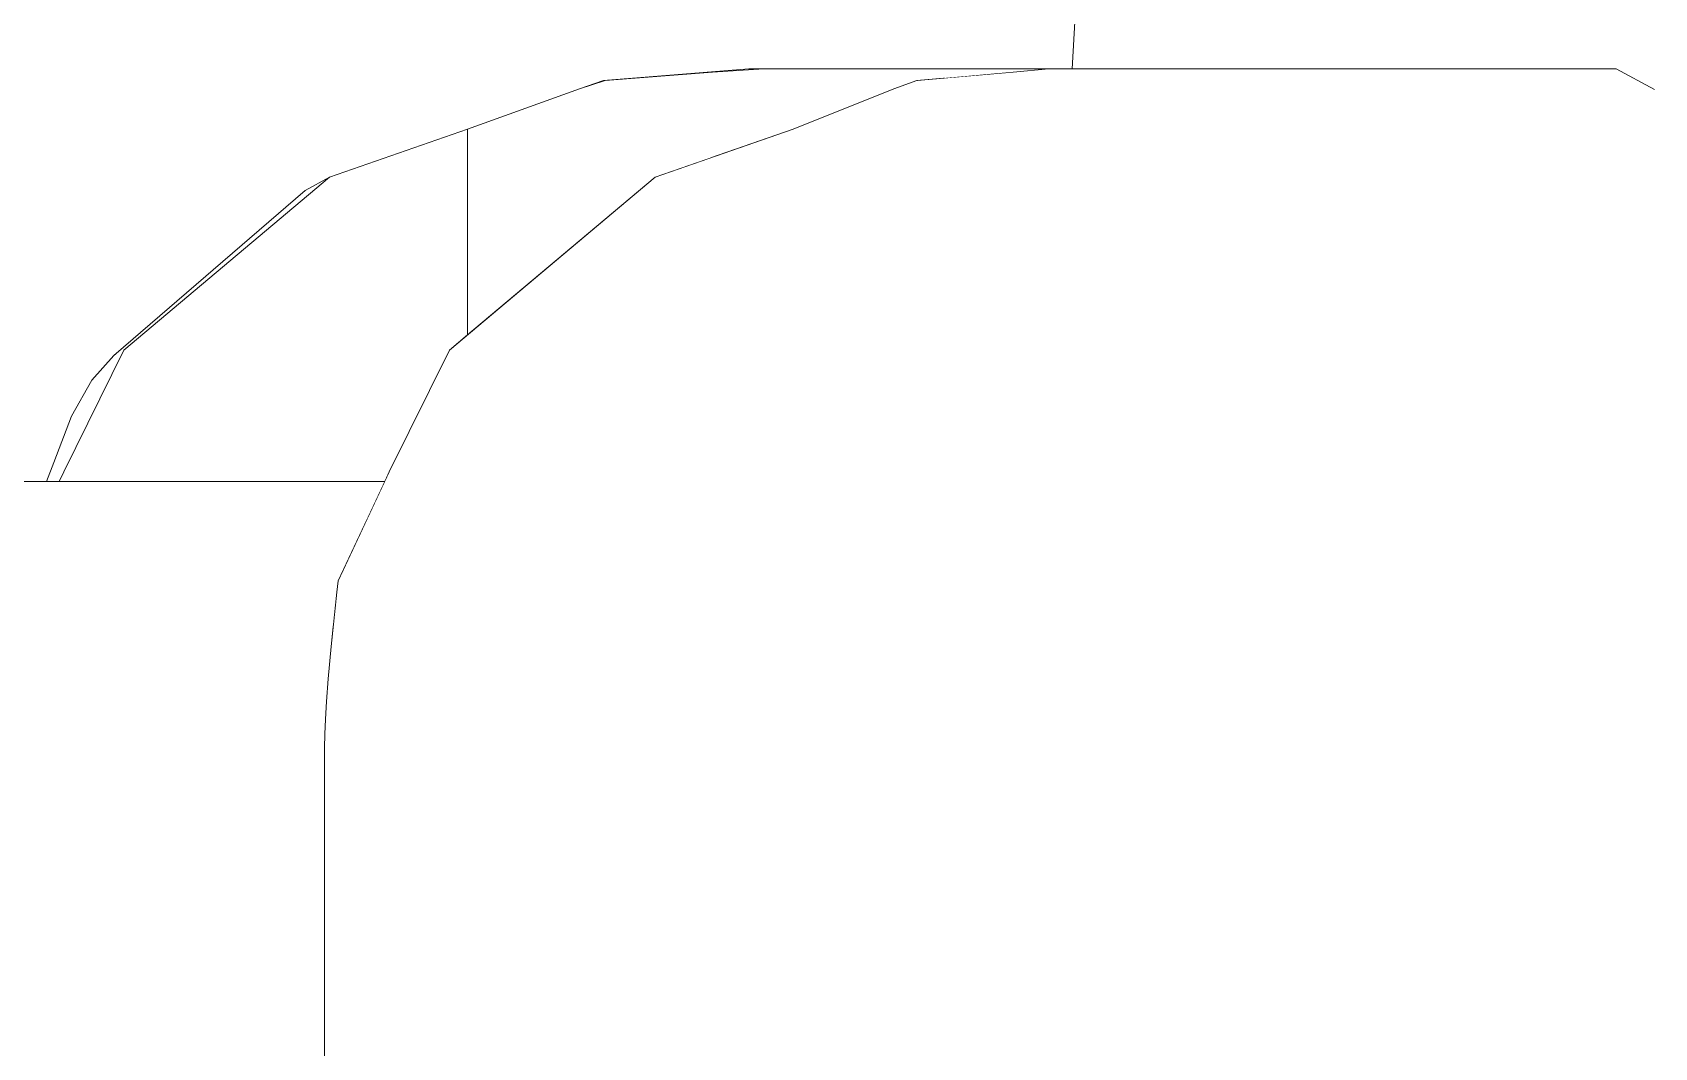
# Model space of a CAD drawing. Header units: millimetres. Extents: x -46169 to 237885, y -84465 to 18123.
# Drawn here: x 111866 to 111922.7, y -83660.9 to -83625.4 of the extents above; entities that cross this region are included whole.
import ezdxf

# ---------------------------------------------------------------- set-up
doc = ezdxf.new("R2010")
doc.units = ezdxf.units.MM
doc.header["$MEASUREMENT"] = 0
doc.linetypes.add('Wipeout_Contour', pattern=[1000, 0, -1000])
doc.layers.add('New_A-25-M_Wall_Int', color=7, linetype='Continuous')
doc.layers.add('New_A-35-M_FFE_Sanitary', color=7, linetype='Continuous')
doc.layers.add('New_A-35-M_FFE_Sanitary_Pen_No__1', color=7, linetype='Continuous', lineweight=13)

# ---------------------------------------------------------------- blocks, each defined once
blk = doc.blocks.new('Section Elem_63_2', base_point=(64459.155, -84332.606))
at = {"color": 254, "linetype": 'Wipeout_Contour', "lineweight": 0, "ltscale": 1114737.691909313}
blk.add_wipeout([(111691.443, -81932.606), (111691.443, -83641.108), (111755.555, -83641.108), (111755.555, -82062.639), (112086.811, -82062.639), (112086.811, -84332.606), (112178.363, -84332.606), (112178.363, -81932.606)], dxfattribs=at).dxf.layer = 'New_A-25-M_Wall_Int'
blk = doc.blocks.new('Section Elem_121_2', base_point=(64459.155, -84332.606))
at = {"color": 254, "linetype": 'Wipeout_Contour', "lineweight": 0, "ltscale": 7127624.926567041}
blk.add_wipeout([(111901.683, -83688.553), (111901.564, -83761.717), (111901.613, -83763.037), (111915.873, -83763.035), (111917.513, -83764.181), (111918.914, -83767.663), (111919.864, -83772.953), (111920.218, -83779.245), (111919.921, -83785.58), (111919.02, -83790.994), (111917.651, -83794.664), (111916.022, -83796.03), (111903.41, -83796.032), (111905.017, -83813.02), (111907.041, -83816.715), (111911.359, -83821.276), (111915.817, -83822.871), (111920.279, -83821.451), (111924.61, -83817.059), (111926.879, -83813.02), (111928.217, -83801.849), (111929.85, -83778.051), (111930.388, -83653.52), (111929.815, -83629), (111927.638, -83601.586), (111925.331, -83597.635), (111920.433, -83592.947), (111915.398, -83591.617), (111910.381, -83593.684), (111905.532, -83599.087), (111904.258, -83601.586), (111903.073, -83613.014), (111902.334, -83626.659), (111921.367, -83626.659), (111922.705, -83627.388), (111923.982, -83628.825), (111925.158, -83630.924), (111926.199, -83633.624), (111927.072, -83636.841), (111927.752, -83640.477), (111928.216, -83644.424), (111928.452, -83648.559), (111928.452, -83666.652), (111928.216, -83670.788), (111927.752, -83674.734), (111927.072, -83678.371), (111926.199, -83681.588), (111925.158, -83684.287), (111923.982, -83686.387), (111922.705, -83687.823), (111921.367, -83688.553)], dxfattribs=at).dxf.layer = 'New_A-35-M_FFE_Sanitary'
at = {"color": 254, "linetype": 'Wipeout_Contour', "lineweight": 0, "ltscale": 838152.329884}
blk.add_wipeout([(111896.088, -83627.366), (111892.567, -83628.77), (111887.737, -83630.453), (111888.591, -83630.918), (111898.264, -83627.791), (111896.949, -83627.074)], dxfattribs=at).dxf.layer = 'New_A-35-M_FFE_Sanitary'
at = {"color": 254, "linetype": 'Wipeout_Contour', "lineweight": 0, "ltscale": 558785.398378}
blk.add_wipeout([(111876.176, -83650.659), (111876.176, -83664.553), (111877.93, -83664.553), (111877.93, -83650.659)], dxfattribs=at).dxf.layer = 'New_A-35-M_FFE_Sanitary'
at = {"color": 254, "linetype": 'Wipeout_Contour', "lineweight": 0, "ltscale": 558751.747623}
blk.add_wipeout([(111887.737, -83630.453), (111880.542, -83636.504), (111880.895, -83636.696), (111888.591, -83630.918)], dxfattribs=at).dxf.layer = 'New_A-35-M_FFE_Sanitary'
at = {"color": 254, "linetype": 'Wipeout_Contour', "lineweight": 0, "ltscale": 558768.63119}
blk.add_wipeout([(111876.176, -83650.427), (111876.176, -83650.659), (111877.93, -83650.659), (111877.93, -83650.08)], dxfattribs=at).dxf.layer = 'New_A-35-M_FFE_Sanitary'
at = {"color": 254, "linetype": 'Wipeout_Contour', "lineweight": 0, "ltscale": 558081.125133}
blk.add_wipeout([(111432.911, -83657.894), (111432.632, -83664.185), (111876.176, -83664.185), (111876.176, -83657.894)], dxfattribs=at).dxf.layer = 'New_A-35-M_FFE_Sanitary'
at = {"color": 254, "linetype": 'Wipeout_Contour', "lineweight": 0, "ltscale": 558773.678518}
blk.add_wipeout([(111899.518, -83629.202), (111898.264, -83627.791), (111888.591, -83630.918), (111889.674, -83632.136)], dxfattribs=at).dxf.layer = 'New_A-35-M_FFE_Sanitary'
at = {"color": 254, "linetype": 'Wipeout_Contour', "lineweight": 0, "ltscale": 558767.065538}
blk.add_wipeout([(111876.186, -83649.949), (111876.176, -83650.427), (111877.93, -83650.08), (111877.865, -83648.941)], dxfattribs=at).dxf.layer = 'New_A-35-M_FFE_Sanitary'
at = {"color": 254, "linetype": 'Wipeout_Contour', "lineweight": 0, "ltscale": 558065.908531}
blk.add_wipeout([(111432.54, -83651.559), (111432.911, -83657.894), (111876.176, -83657.894), (111876.176, -83651.559)], dxfattribs=at).dxf.layer = 'New_A-35-M_FFE_Sanitary'
at = {"color": 254, "linetype": 'Wipeout_Contour', "lineweight": 0, "ltscale": 558786.687535}
blk.add_wipeout([(111903.386, -83627.388), (111902.048, -83626.659), (111896.949, -83627.074), (111898.264, -83627.791)], dxfattribs=at).dxf.layer = 'New_A-35-M_FFE_Sanitary'
at = {"color": 254, "linetype": 'Wipeout_Contour', "lineweight": 0, "ltscale": 558764.920783}
blk.add_wipeout([(111876.208, -83649.423), (111876.186, -83649.949), (111877.865, -83648.941), (111877.737, -83647.853)], dxfattribs=at).dxf.layer = 'New_A-35-M_FFE_Sanitary'
at = {"color": 254, "linetype": 'Wipeout_Contour', "lineweight": 0, "ltscale": 558798.479427}
blk.add_wipeout([(111884.343, -83664.553), (111884.343, -83650.659), (111877.93, -83650.659), (111877.93, -83664.553)], dxfattribs=at).dxf.layer = 'New_A-35-M_FFE_Sanitary'
at = {"color": 254, "linetype": 'Wipeout_Contour', "lineweight": 0, "ltscale": 419080.803855}
blk.add_wipeout([(111896.895, -83627.074), (111896.088, -83627.366), (111896.949, -83627.074)], dxfattribs=at).dxf.layer = 'New_A-35-M_FFE_Sanitary'
at = {"color": 254, "linetype": 'Wipeout_Contour', "lineweight": 0, "ltscale": 558793.411852}
blk.add_wipeout([(111904.663, -83628.825), (111903.386, -83627.388), (111898.264, -83627.791), (111899.518, -83629.202)], dxfattribs=at).dxf.layer = 'New_A-35-M_FFE_Sanitary'
at = {"color": 254, "linetype": 'Wipeout_Contour', "lineweight": 0, "ltscale": 558762.733835}
blk.add_wipeout([(111876.245, -83648.803), (111876.208, -83649.423), (111877.737, -83647.853), (111877.55, -83646.851)], dxfattribs=at).dxf.layer = 'New_A-35-M_FFE_Sanitary'
at = {"color": 254, "linetype": 'Wipeout_Contour', "lineweight": 0, "ltscale": 698479.538735}
blk.add_wipeout([(111900.266, -83626.784), (111896.895, -83627.074), (111896.949, -83627.074), (111902.048, -83626.659), (111901.52, -83626.659)], dxfattribs=at).dxf.layer = 'New_A-35-M_FFE_Sanitary'
at = {"color": 254, "linetype": 'Wipeout_Contour', "lineweight": 0, "ltscale": 558760.453302}
blk.add_wipeout([(111876.305, -83648.008), (111876.245, -83648.803), (111877.55, -83646.851), (111877.309, -83645.964)], dxfattribs=at).dxf.layer = 'New_A-35-M_FFE_Sanitary'
at = {"color": 254, "linetype": 'Wipeout_Contour', "lineweight": 0, "ltscale": 558781.062031}
blk.add_wipeout([(111884.343, -83650.659), (111884.343, -83649.399), (111877.93, -83650.08), (111877.93, -83650.659)], dxfattribs=at).dxf.layer = 'New_A-35-M_FFE_Sanitary'
at = {"color": 254, "linetype": 'Wipeout_Contour', "lineweight": 0, "ltscale": 558825.327532}
blk.add_wipeout([(111922.705, -83627.388), (111921.367, -83626.659), (111902.048, -83626.659), (111903.386, -83627.388)], dxfattribs=at).dxf.layer = 'New_A-35-M_FFE_Sanitary'
at = {"color": 254, "linetype": 'Wipeout_Contour', "lineweight": 0, "ltscale": 558757.963199}
blk.add_wipeout([(111876.409, -83646.874), (111876.305, -83648.008), (111877.309, -83645.964), (111877.022, -83645.22)], dxfattribs=at).dxf.layer = 'New_A-35-M_FFE_Sanitary'
at = {"color": 254, "linetype": 'Wipeout_Contour', "lineweight": 0, "ltscale": 558777.567076}
blk.add_wipeout([(111884.343, -83649.399), (111884.202, -83646.918), (111877.865, -83648.941), (111877.93, -83650.08)], dxfattribs=at).dxf.layer = 'New_A-35-M_FFE_Sanitary'
at = {"color": 254, "linetype": 'Wipeout_Contour', "lineweight": 0, "ltscale": 558823.365529}
blk.add_wipeout([(111893.467, -83664.553), (111893.467, -83650.659), (111884.343, -83650.659), (111884.343, -83664.553)], dxfattribs=at).dxf.layer = 'New_A-35-M_FFE_Sanitary'
at = {"layer": 'New_A-35-M_FFE_Sanitary_Pen_No__1', "linetype": 'Continuous'}
for p, q in [((111903.073, -83613.014), (111902.334, -83626.659)), ((111921.367, -83626.659), (111902.048, -83626.659))]:
    blk.add_line(p, q, dxfattribs=at)
at = {"color": 254, "linetype": 'Wipeout_Contour', "lineweight": 0, "ltscale": 558832.109055}
blk.add_wipeout([(111923.982, -83628.825), (111922.705, -83627.388), (111903.386, -83627.388), (111904.663, -83628.825)], dxfattribs=at).dxf.layer = 'New_A-35-M_FFE_Sanitary'
at = {"color": 254, "linetype": 'Wipeout_Contour', "lineweight": 0, "ltscale": 558754.856147}
blk.add_wipeout([(111876.604, -83644.975), (111876.409, -83646.874), (111877.022, -83645.22), (111876.698, -83644.642)], dxfattribs=at).dxf.layer = 'New_A-35-M_FFE_Sanitary'
at = {"layer": 'New_A-35-M_FFE_Sanitary_Pen_No__1', "linetype": 'Continuous'}
blk.add_line((111921.367, -83626.659), (111922.705, -83627.388), dxfattribs=at)
at = {"color": 254, "linetype": 'Wipeout_Contour', "lineweight": 0, "ltscale": 419064.771756}
blk.add_wipeout([(111876.648, -83644.585), (111876.604, -83644.975), (111876.698, -83644.642)], dxfattribs=at).dxf.layer = 'New_A-35-M_FFE_Sanitary'
at = {"color": 254, "linetype": 'Wipeout_Contour', "lineweight": 0, "ltscale": 1396191.666407822}
blk.add_wipeout([(111876.484, -83646.144), (111431.574, -83646.144), (111432.54, -83651.559), (111876.176, -83651.559), (111876.176, -83650.427), (111876.186, -83649.949), (111876.208, -83649.423), (111876.245, -83648.803), (111876.305, -83648.008), (111876.409, -83646.874)], dxfattribs=at).dxf.layer = 'New_A-35-M_FFE_Sanitary'
at = {"layer": 'New_A-35-M_FFE_Sanitary_Pen_No__1', "linetype": 'Continuous'}
for p, q in [((111876.305, -83648.008), (111876.409, -83646.874)), ((111876.245, -83648.803), (111876.305, -83648.008)), ((111876.208, -83649.423), (111876.245, -83648.803)), ((111876.186, -83649.949), (111876.208, -83649.423)), ((111876.176, -83650.427), (111876.186, -83649.949)), ((111876.176, -83650.659), (111876.176, -83650.427)), ((111876.176, -83664.553), (111876.176, -83650.659))]:
    blk.add_line(p, q, dxfattribs=at)
at = {"color": 254, "linetype": 'Wipeout_Contour', "lineweight": 0, "ltscale": 698439.144862}
blk.add_wipeout([(111878.442, -83640.767), (111876.648, -83644.585), (111876.698, -83644.642), (111881.661, -83637.558), (111880.895, -83636.696)], dxfattribs=at).dxf.layer = 'New_A-35-M_FFE_Sanitary'
at = {"color": 254, "linetype": 'Wipeout_Contour', "lineweight": 0, "ltscale": 419060.234231}
blk.add_wipeout([(111880.542, -83636.504), (111878.442, -83640.767), (111880.895, -83636.696)], dxfattribs=at).dxf.layer = 'New_A-35-M_FFE_Sanitary'
at = {"color": 254, "linetype": 'Wipeout_Contour', "lineweight": 0, "ltscale": 558772.768248}
blk.add_wipeout([(111884.202, -83646.918), (111883.923, -83644.55), (111877.737, -83647.853), (111877.865, -83648.941)], dxfattribs=at).dxf.layer = 'New_A-35-M_FFE_Sanitary'
at = {"color": 254, "linetype": 'Wipeout_Contour', "lineweight": 0, "ltscale": 558755.819448}
blk.add_wipeout([(111889.674, -83632.136), (111888.591, -83630.918), (111880.895, -83636.696), (111881.661, -83637.558)], dxfattribs=at).dxf.layer = 'New_A-35-M_FFE_Sanitary'
at = {"color": 254, "linetype": 'Wipeout_Contour', "lineweight": 0, "ltscale": 558767.953508}
blk.add_wipeout([(111883.923, -83644.55), (111883.515, -83642.368), (111877.55, -83646.851), (111877.737, -83647.853)], dxfattribs=at).dxf.layer = 'New_A-35-M_FFE_Sanitary'
at = {"color": 254, "linetype": 'Wipeout_Contour', "lineweight": 0, "ltscale": 558805.080328}
blk.add_wipeout([(111893.467, -83650.659), (111893.467, -83648.878), (111884.343, -83649.399), (111884.343, -83650.659)], dxfattribs=at).dxf.layer = 'New_A-35-M_FFE_Sanitary'
at = {"color": 254, "linetype": 'Wipeout_Contour', "lineweight": 0, "ltscale": 558781.160933}
blk.add_wipeout([(111900.674, -83631.266), (111899.518, -83629.202), (111889.674, -83632.136), (111890.672, -83633.918)], dxfattribs=at).dxf.layer = 'New_A-35-M_FFE_Sanitary'
at = {"color": 254, "linetype": 'Wipeout_Contour', "lineweight": 0, "ltscale": 558763.248862}
blk.add_wipeout([(111883.515, -83642.368), (111882.991, -83640.438), (111877.309, -83645.964), (111877.55, -83646.851)], dxfattribs=at).dxf.layer = 'New_A-35-M_FFE_Sanitary'
at = {"color": 254, "linetype": 'Wipeout_Contour', "lineweight": 0, "ltscale": 558799.381613}
blk.add_wipeout([(111893.467, -83648.878), (111893.267, -83645.369), (111884.202, -83646.918), (111884.343, -83649.399)], dxfattribs=at).dxf.layer = 'New_A-35-M_FFE_Sanitary'
at = {"color": 254, "linetype": 'Wipeout_Contour', "lineweight": 0, "ltscale": 558854.710014}
blk.add_wipeout([(111903.911, -83664.553), (111903.911, -83650.659), (111893.467, -83650.659), (111893.467, -83664.553)], dxfattribs=at).dxf.layer = 'New_A-35-M_FFE_Sanitary'
at = {"color": 254, "linetype": 'Wipeout_Contour', "lineweight": 0, "ltscale": 1117534.207358711}
blk.add_wipeout([(111891.545, -83626.659), (111889.745, -83626.784), (111889.745, -83629.753), (111892.567, -83628.77), (111896.088, -83627.366), (111896.895, -83627.074), (111897.873, -83626.99), (111897.873, -83626.659)], dxfattribs=at).dxf.layer = 'New_A-35-M_FFE_Sanitary'
at = {"color": 254, "linetype": 'Wipeout_Contour', "lineweight": 0, "ltscale": 558801.505656}
blk.add_wipeout([(111905.84, -83630.924), (111904.663, -83628.825), (111899.518, -83629.202), (111900.674, -83631.266)], dxfattribs=at).dxf.layer = 'New_A-35-M_FFE_Sanitary'
at = {"color": 254, "linetype": 'Wipeout_Contour', "lineweight": 0, "ltscale": 558758.789425}
blk.add_wipeout([(111882.991, -83640.438), (111882.367, -83638.818), (111877.022, -83645.22), (111877.309, -83645.964)], dxfattribs=at).dxf.layer = 'New_A-35-M_FFE_Sanitary'
at = {"color": 254, "linetype": 'Wipeout_Contour', "lineweight": 0, "ltscale": 558791.532371}
blk.add_wipeout([(111893.267, -83645.369), (111892.872, -83642.022), (111883.923, -83644.55), (111884.202, -83646.918)], dxfattribs=at).dxf.layer = 'New_A-35-M_FFE_Sanitary'
at = {"color": 254, "linetype": 'Wipeout_Contour', "lineweight": 0, "ltscale": 558835.851342}
blk.add_wipeout([(111903.911, -83650.659), (111903.911, -83648.596), (111893.467, -83648.878), (111893.467, -83650.659)], dxfattribs=at).dxf.layer = 'New_A-35-M_FFE_Sanitary'
at = {"layer": 'New_A-35-M_FFE_Sanitary_Pen_No__1', "linetype": 'Continuous'}
for p in [(111892.567, -83628.77), (111896.895, -83627.074)]:
    blk.add_line(p, (111896.088, -83627.366), dxfattribs=at)
at = {"color": 254, "linetype": 'Wipeout_Contour', "lineweight": 0, "ltscale": 698436.710384}
blk.add_wipeout([(111889.745, -83626.784), (111891.545, -83626.659), (111891.017, -83626.659), (111885.941, -83627.074), (111885.994, -83627.074)], dxfattribs=at).dxf.layer = 'New_A-35-M_FFE_Sanitary'
at = {"color": 254, "linetype": 'Wipeout_Contour', "lineweight": 0, "ltscale": 558782.995537}
blk.add_wipeout([(111897.873, -83626.659), (111897.873, -83626.99), (111900.266, -83626.784), (111901.52, -83626.659)], dxfattribs=at).dxf.layer = 'New_A-35-M_FFE_Sanitary'
at = {"color": 254, "linetype": 'Wipeout_Contour', "lineweight": 0, "ltscale": 558840.272779}
blk.add_wipeout([(111925.158, -83630.924), (111923.982, -83628.825), (111904.663, -83628.825), (111905.84, -83630.924)], dxfattribs=at).dxf.layer = 'New_A-35-M_FFE_Sanitary'
at = {"color": 254, "linetype": 'Wipeout_Contour', "lineweight": 0, "ltscale": 558754.706856}
blk.add_wipeout([(111882.367, -83638.818), (111881.661, -83637.558), (111876.698, -83644.642), (111877.022, -83645.22)], dxfattribs=at).dxf.layer = 'New_A-35-M_FFE_Sanitary'
at = {"color": 254, "linetype": 'Wipeout_Contour', "lineweight": 0, "ltscale": 558828.666582}
blk.add_wipeout([(111903.911, -83648.596), (111903.68, -83644.531), (111893.267, -83645.369), (111893.467, -83648.878)], dxfattribs=at).dxf.layer = 'New_A-35-M_FFE_Sanitary'
at = {"layer": 'New_A-35-M_FFE_Sanitary_Pen_No__1', "linetype": 'Continuous'}
for p, q in [((111891.545, -83626.659), (111891.017, -83626.659)), ((111891.545, -83626.659), (111892.538, -83626.659)), ((111897.873, -83626.659), (111892.538, -83626.659)), ((111900.266, -83626.784), (111896.895, -83627.074)), ((111901.52, -83626.659), (111897.873, -83626.659)), ((111900.266, -83626.784), (111901.52, -83626.659)), ((111902.048, -83626.659), (111901.52, -83626.659))]:
    blk.add_line(p, q, dxfattribs=at)
at = {"color": 254, "linetype": 'Wipeout_Contour', "lineweight": 0, "ltscale": 558761.743263}
blk.add_wipeout([(111890.672, -83633.918), (111889.674, -83632.136), (111881.661, -83637.558), (111882.367, -83638.818)], dxfattribs=at).dxf.layer = 'New_A-35-M_FFE_Sanitary'
at = {"color": 254, "linetype": 'Wipeout_Contour', "lineweight": 0, "ltscale": 837415.382312}
blk.add_wipeout([(111430.162, -83642.474), (111431.574, -83646.144), (111876.484, -83646.144), (111876.604, -83644.975), (111876.648, -83644.585), (111877.64, -83642.474)], dxfattribs=at).dxf.layer = 'New_A-35-M_FFE_Sanitary'
at = {"layer": 'New_A-35-M_FFE_Sanitary_Pen_No__1', "linetype": 'Continuous'}
for p, q in [((111876.409, -83646.874), (111876.604, -83644.975)), ((111876.604, -83644.975), (111876.648, -83644.585))]:
    blk.add_line(p, q, dxfattribs=at)
at = {"color": 254, "linetype": 'Wipeout_Contour', "lineweight": 0, "ltscale": 558789.680502}
blk.add_wipeout([(111901.697, -83633.918), (111900.674, -83631.266), (111890.672, -83633.918), (111891.555, -83636.207)], dxfattribs=at).dxf.layer = 'New_A-35-M_FFE_Sanitary'
at = {"color": 254, "linetype": 'Wipeout_Contour', "lineweight": 0, "ltscale": 558783.610454}
blk.add_wipeout([(111892.872, -83642.022), (111892.296, -83638.937), (111883.515, -83642.368), (111883.923, -83644.55)], dxfattribs=at).dxf.layer = 'New_A-35-M_FFE_Sanitary'
at = {"color": 254, "linetype": 'Wipeout_Contour', "lineweight": 0, "ltscale": 558810.723609}
blk.add_wipeout([(111906.88, -83633.624), (111905.84, -83630.924), (111900.674, -83631.266), (111901.697, -83633.918)], dxfattribs=at).dxf.layer = 'New_A-35-M_FFE_Sanitary'
at = {"color": 254, "linetype": 'Wipeout_Contour', "lineweight": 0, "ltscale": 558775.851482}
blk.add_wipeout([(111892.296, -83638.937), (111891.555, -83636.207), (111882.991, -83640.438), (111883.515, -83642.368)], dxfattribs=at).dxf.layer = 'New_A-35-M_FFE_Sanitary'
at = {"color": 254, "linetype": 'Wipeout_Contour', "lineweight": 0, "ltscale": 558818.772163}
blk.add_wipeout([(111903.68, -83644.531), (111903.223, -83640.653), (111892.872, -83642.022), (111893.267, -83645.369)], dxfattribs=at).dxf.layer = 'New_A-35-M_FFE_Sanitary'
at = {"color": 254, "linetype": 'Wipeout_Contour', "lineweight": 0, "ltscale": 558849.570687}
blk.add_wipeout([(111926.199, -83633.624), (111925.158, -83630.924), (111905.84, -83630.924), (111906.88, -83633.624)], dxfattribs=at).dxf.layer = 'New_A-35-M_FFE_Sanitary'
at = {"color": 254, "linetype": 'Wipeout_Contour', "lineweight": 0, "ltscale": 558768.488448}
blk.add_wipeout([(111891.555, -83636.207), (111890.672, -83633.918), (111882.367, -83638.818), (111882.991, -83640.438)], dxfattribs=at).dxf.layer = 'New_A-35-M_FFE_Sanitary'
at = {"color": 254, "linetype": 'Wipeout_Contour', "lineweight": 0, "ltscale": 977804.43823}
blk.add_wipeout([(111881.179, -83628.77), (111881.179, -83635.968), (111887.737, -83630.453), (111889.745, -83629.753), (111889.745, -83626.784), (111885.994, -83627.074), (111885.097, -83627.366)], dxfattribs=at).dxf.layer = 'New_A-35-M_FFE_Sanitary'
at = {"color": 254, "linetype": 'Wipeout_Contour', "lineweight": 0, "ltscale": 558859.720326}
blk.add_wipeout([(111927.072, -83636.841), (111926.199, -83633.624), (111906.88, -83633.624), (111907.754, -83636.841)], dxfattribs=at).dxf.layer = 'New_A-35-M_FFE_Sanitary'
at = {"color": 254, "linetype": 'Wipeout_Contour', "lineweight": 0, "ltscale": 558798.979264}
blk.add_wipeout([(111902.555, -83637.08), (111901.697, -83633.918), (111891.555, -83636.207), (111892.296, -83638.937)], dxfattribs=at).dxf.layer = 'New_A-35-M_FFE_Sanitary'
at = {"layer": 'New_A-35-M_FFE_Sanitary_Pen_No__1', "linetype": 'Continuous'}
for p, q in [((111889.745, -83626.784), (111891.545, -83626.659)), ((111887.737, -83630.453), (111892.567, -83628.77))]:
    blk.add_line(p, q, dxfattribs=at)
at = {"color": 254, "linetype": 'Wipeout_Contour', "lineweight": 0, "ltscale": 419054.448547}
blk.add_wipeout([(111885.097, -83627.366), (111885.994, -83627.074), (111885.941, -83627.074)], dxfattribs=at).dxf.layer = 'New_A-35-M_FFE_Sanitary'
at = {"color": 254, "linetype": 'Wipeout_Contour', "lineweight": 0, "ltscale": 1257144.065258966}
blk.add_wipeout([(111867.054, -83640.767), (111866.894, -83641.108), (111878.282, -83641.108), (111878.442, -83640.767), (111880.542, -83636.504), (111881.179, -83635.968), (111881.179, -83628.77), (111876.349, -83630.453), (111869.154, -83636.504)], dxfattribs=at).dxf.layer = 'New_A-35-M_FFE_Sanitary'
at = {"color": 254, "linetype": 'Wipeout_Contour', "lineweight": 0, "ltscale": 558808.775446}
blk.add_wipeout([(111903.223, -83640.653), (111902.555, -83637.08), (111892.296, -83638.937), (111892.872, -83642.022)], dxfattribs=at).dxf.layer = 'New_A-35-M_FFE_Sanitary'
at = {"color": 254, "linetype": 'Wipeout_Contour', "lineweight": 0, "ltscale": 558870.413381}
blk.add_wipeout([(111927.752, -83640.477), (111927.072, -83636.841), (111907.754, -83636.841), (111908.433, -83640.477)], dxfattribs=at).dxf.layer = 'New_A-35-M_FFE_Sanitary'
at = {"layer": 'New_A-35-M_FFE_Sanitary_Pen_No__1', "linetype": 'Continuous'}
for p, q in [((111891.017, -83626.659), (111885.941, -83627.074)), ((111889.745, -83626.784), (111885.994, -83627.074)), ((111881.179, -83628.77), (111885.097, -83627.366)), ((111885.097, -83627.366), (111885.994, -83627.074)), ((111885.941, -83627.074), (111885.097, -83627.366)), ((111881.179, -83635.968), (111881.179, -83628.77)), ((111880.542, -83636.504), (111887.737, -83630.453)), ((111878.442, -83640.767), (111880.542, -83636.504))]:
    blk.add_line(p, q, dxfattribs=at)
at = {"color": 254, "linetype": 'Wipeout_Contour', "lineweight": 0, "ltscale": 558713.333205}
blk.add_wipeout([(111869.154, -83636.504), (111876.349, -83630.453), (111875.496, -83630.918), (111868.801, -83636.696)], dxfattribs=at).dxf.layer = 'New_A-35-M_FFE_Sanitary'
at = {"color": 254, "linetype": 'Wipeout_Contour', "lineweight": 0, "ltscale": 558820.785845}
blk.add_wipeout([(111907.754, -83636.841), (111906.88, -83633.624), (111901.697, -83633.918), (111902.555, -83637.08)], dxfattribs=at).dxf.layer = 'New_A-35-M_FFE_Sanitary'
at = {"color": 254, "linetype": 'Wipeout_Contour', "lineweight": 0, "ltscale": 558881.325037}
blk.add_wipeout([(111928.216, -83644.424), (111927.752, -83640.477), (111908.433, -83640.477), (111908.898, -83644.424)], dxfattribs=at).dxf.layer = 'New_A-35-M_FFE_Sanitary'
at = {"layer": 'New_A-35-M_FFE_Sanitary_Pen_No__1', "linetype": 'Continuous'}
for p, q in [((111881.179, -83628.77), (111876.349, -83630.453)), ((111876.349, -83630.453), (111875.496, -83630.918))]:
    blk.add_line(p, q, dxfattribs=at)
at = {"color": 254, "linetype": 'Wipeout_Contour', "lineweight": 0, "ltscale": 419032.325657}
blk.add_wipeout([(111867.054, -83640.767), (111869.154, -83636.504), (111868.801, -83636.696)], dxfattribs=at).dxf.layer = 'New_A-35-M_FFE_Sanitary'
at = {"color": 254, "linetype": 'Wipeout_Contour', "lineweight": 0, "ltscale": 558831.386763}
blk.add_wipeout([(111908.433, -83640.477), (111907.754, -83636.841), (111902.555, -83637.08), (111903.223, -83640.653)], dxfattribs=at).dxf.layer = 'New_A-35-M_FFE_Sanitary'
at = {"color": 254, "linetype": 'Wipeout_Contour', "lineweight": 0, "ltscale": 558892.123832}
blk.add_wipeout([(111928.452, -83648.559), (111928.216, -83644.424), (111908.898, -83644.424), (111909.134, -83648.559)], dxfattribs=at).dxf.layer = 'New_A-35-M_FFE_Sanitary'
at = {"layer": 'New_A-35-M_FFE_Sanitary_Pen_No__1', "linetype": 'Continuous'}
blk.add_line((111869.154, -83636.504), (111876.349, -83630.453), dxfattribs=at)
at = {"color": 254, "linetype": 'Wipeout_Contour', "lineweight": 0, "ltscale": 698389.83727}
blk.add_wipeout([(111868.035, -83637.558), (111866.619, -83641.108), (111866.894, -83641.108), (111867.054, -83640.767), (111868.801, -83636.696)], dxfattribs=at).dxf.layer = 'New_A-35-M_FFE_Sanitary'
at = {"color": 254, "linetype": 'Wipeout_Contour', "lineweight": 0, "ltscale": 558842.204372}
blk.add_wipeout([(111908.898, -83644.424), (111908.433, -83640.477), (111903.223, -83640.653), (111903.68, -83644.531)], dxfattribs=at).dxf.layer = 'New_A-35-M_FFE_Sanitary'
at = {"color": 254, "linetype": 'Wipeout_Contour', "lineweight": 0, "ltscale": 558899.967576}
blk.add_wipeout([(111928.452, -83650.659), (111928.452, -83648.559), (111909.134, -83648.559), (111909.134, -83650.659)], dxfattribs=at).dxf.layer = 'New_A-35-M_FFE_Sanitary'
at = {"layer": 'New_A-35-M_FFE_Sanitary_Pen_No__1', "linetype": 'Continuous'}
blk.add_line((111875.496, -83630.918), (111868.801, -83636.696), dxfattribs=at)
at = {"color": 254, "linetype": 'Wipeout_Contour', "lineweight": 0, "ltscale": 558711.015549}
blk.add_wipeout([(111866.455, -83641.108), (111866.619, -83641.108), (111868.035, -83637.558), (111867.329, -83638.818)], dxfattribs=at).dxf.layer = 'New_A-35-M_FFE_Sanitary'
at = {"color": 254, "linetype": 'Wipeout_Contour', "lineweight": 0, "ltscale": 558852.910079}
blk.add_wipeout([(111909.134, -83648.559), (111908.898, -83644.424), (111903.68, -83644.531), (111903.911, -83648.596)], dxfattribs=at).dxf.layer = 'New_A-35-M_FFE_Sanitary'
at = {"color": 254, "linetype": 'Wipeout_Contour', "lineweight": 0, "ltscale": 558919.118347}
blk.add_wipeout([(111928.452, -83664.553), (111928.452, -83650.659), (111909.134, -83650.659), (111909.134, -83664.553)], dxfattribs=at).dxf.layer = 'New_A-35-M_FFE_Sanitary'
at = {"layer": 'New_A-35-M_FFE_Sanitary_Pen_No__1', "linetype": 'Continuous'}
blk.add_line((111868.801, -83636.696), (111868.035, -83637.558), dxfattribs=at)
at = {"color": 254, "linetype": 'Wipeout_Contour', "lineweight": 0, "ltscale": 419033.369172}
blk.add_wipeout([(111866.455, -83641.108), (111867.329, -83638.818), (111866.705, -83640.438)], dxfattribs=at).dxf.layer = 'New_A-35-M_FFE_Sanitary'
at = {"color": 254, "linetype": 'Wipeout_Contour', "lineweight": 0, "ltscale": 558860.685999}
blk.add_wipeout([(111909.134, -83650.659), (111909.134, -83648.559), (111903.911, -83648.596), (111903.911, -83650.659)], dxfattribs=at).dxf.layer = 'New_A-35-M_FFE_Sanitary'
at = {"layer": 'New_A-35-M_FFE_Sanitary_Pen_No__1', "linetype": 'Continuous'}
for p, q in [((111867.054, -83640.767), (111869.154, -83636.504)), ((111868.035, -83637.558), (111867.329, -83638.818)), ((111867.329, -83638.818), (111866.705, -83640.438))]:
    blk.add_line(p, q, dxfattribs=at)
at = {"color": 254, "linetype": 'Wipeout_Contour', "lineweight": 0, "ltscale": 558032.327538}
blk.add_wipeout([(111878.282, -83641.108), (111428.517, -83641.108), (111430.162, -83642.474), (111877.64, -83642.474)], dxfattribs=at).dxf.layer = 'New_A-35-M_FFE_Sanitary'
at = {"color": 254, "linetype": 'Wipeout_Contour', "lineweight": 0, "ltscale": 558879.806024}
blk.add_wipeout([(111909.134, -83664.553), (111909.134, -83650.659), (111903.911, -83650.659), (111903.911, -83664.553)], dxfattribs=at).dxf.layer = 'New_A-35-M_FFE_Sanitary'
at = {"layer": 'New_A-35-M_FFE_Sanitary_Pen_No__1', "linetype": 'Continuous'}
for p, q in [((111866.705, -83640.438), (111866.449, -83641.108)), ((111866.894, -83641.108), (111867.054, -83640.767)), ((111876.648, -83644.585), (111878.442, -83640.767)), ((111428.517, -83641.108), (111878.282, -83641.108))]:
    blk.add_line(p, q, dxfattribs=at)

msp = doc.modelspace()

# ---------------------------------------------------------------- block references
at = {"layer": 'New_A-25-M_Wall_Int'}
msp.add_blockref('Section Elem_63_2', (64459.155, -84332.606), dxfattribs=at)

# ---------------------------------------------------------------- next in the draw order: block references
at = {"layer": 'New_A-35-M_FFE_Sanitary'}
msp.add_blockref('Section Elem_121_2', (64459.155, -84332.606), dxfattribs=at)

doc.saveas('drawing.dxf')
